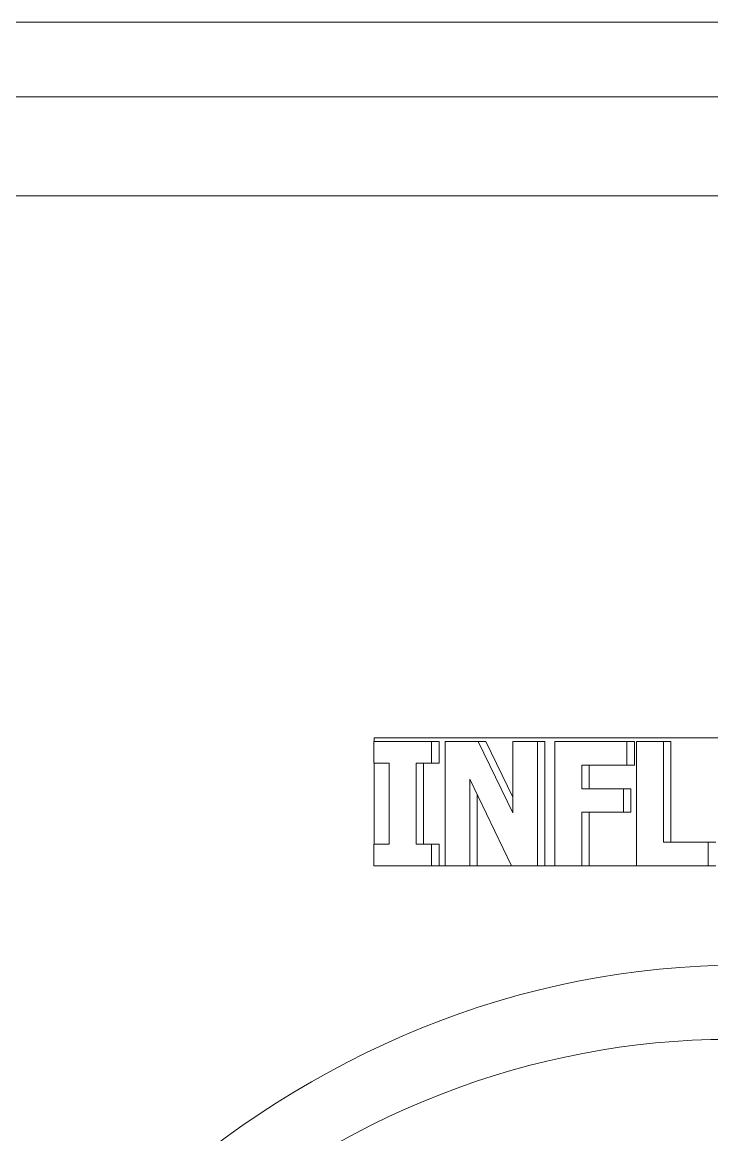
# Model space of a CAD drawing. Header units: inches. Extents: x 20 to 536, y 8 to 344.
# Drawn here: x 376.376 to 378.112, y 125.923 to 128.726 of the extents above; entities that cross this region are included whole.
import ezdxf

# ---------------------------------------------------------------- set-up
doc = ezdxf.new("R2010")
doc.units = ezdxf.units.IN
doc.header["$LTSCALE"] = 16
doc.header["$MEASUREMENT"] = 0
doc.layers.add('Visible (ANSI)', color=7, linetype='Continuous', lineweight=50)

msp = doc.modelspace()

# ---------------------------------------------------------------- linework, layer by layer
at = {"layer": 'Visible (ANSI)', "linetype": 'Continuous', "lineweight": 18}
for p, q in [((386.787681, 128.725967), (375.702556, 128.725967)), ((375.212072, 128.538467), (386.903415, 128.538467)), ((375.942781, 128.288432), (386.172706, 128.288432)), ((377.406904, 126.913932), (377.261047, 126.913932)), ((377.261047, 126.913932), (377.261047, 126.859398)), ((377.262663, 126.923432), (379.102967, 126.923432)), ((377.262663, 126.913932), (377.262663, 126.923432)), ((377.425654, 126.913932), (377.406904, 126.913932)), ((377.406904, 126.859398), (377.406904, 126.913932)), ((377.425654, 126.859398), (377.425654, 126.913932)), ((377.524544, 126.913932), (377.441071, 126.913932)), ((377.441071, 126.913932), (377.441071, 126.600932)), ((377.543294, 126.913932), (377.524544, 126.913932)), ((377.611091, 126.734604), (377.524544, 126.913932)), ((377.611091, 126.773454), (377.543294, 126.913932)), ((377.673256, 126.913932), (377.611091, 126.913932)), ((377.611091, 126.913932), (377.611091, 126.734604)), ((377.692006, 126.913932), (377.673256, 126.913932)), ((377.673256, 126.600932), (377.673256, 126.913932)), ((377.692006, 126.600932), (377.692006, 126.913932)), ((377.898751, 126.913932), (377.717308, 126.913932)), ((377.717308, 126.913932), (377.717308, 126.600932)), ((377.917501, 126.913932), (377.898751, 126.913932)), ((377.898751, 126.854325), (377.898751, 126.913932)), ((377.917501, 126.854325), (377.917501, 126.913932)), ((377.99091, 126.913932), (377.922814, 126.913932)), ((377.922814, 126.913932), (377.922814, 126.600932)), ((378.00966, 126.913932), (377.99091, 126.913932)), ((377.99091, 126.660539), (377.99091, 126.913932)), ((378.00966, 126.660539), (378.00966, 126.913932)), ((377.261047, 126.859398), (377.299927, 126.859398)), ((377.262663, 126.655466), (377.262663, 126.859398)), ((377.299927, 126.859398), (377.299927, 126.655466)), ((377.368023, 126.859398), (377.406904, 126.859398)), ((377.368023, 126.655466), (377.368023, 126.859398)), ((377.386773, 126.655466), (377.386773, 126.859398)), ((377.425654, 126.859398), (377.406904, 126.859398)), ((377.784965, 126.854325), (377.898751, 126.854325)), ((377.784965, 126.795226), (377.784965, 126.854325)), ((377.803715, 126.795226), (377.803715, 126.854325)), ((377.917501, 126.854325), (377.898751, 126.854325)), ((377.503236, 126.819068), (377.607796, 126.600932)), ((377.503236, 126.600932), (377.503236, 126.819068)), ((377.889745, 126.795226), (377.784965, 126.795226)), ((377.889745, 126.735619), (377.889745, 126.795226)), ((377.908495, 126.795226), (377.889745, 126.795226)), ((377.908495, 126.735619), (377.908495, 126.795226)), ((377.521986, 126.600932), (377.521986, 126.779952)), ((377.784965, 126.600932), (377.784965, 126.735619)), ((377.784965, 126.735619), (377.889745, 126.735619)), ((377.803715, 126.600932), (377.803715, 126.735619)), ((377.908495, 126.735619), (377.889745, 126.735619)), ((377.261047, 126.655466), (377.261047, 126.600932)), ((377.299927, 126.655466), (377.261047, 126.655466)), ((377.406904, 126.655466), (377.368023, 126.655466)), ((377.406904, 126.600932), (377.406904, 126.655466)), ((377.425654, 126.655466), (377.406904, 126.655466)), ((377.425654, 126.600932), (377.425654, 126.655466)), ((378.103598, 126.660539), (377.99091, 126.660539)), ((378.122348, 126.660539), (378.103598, 126.660539)), ((378.103598, 126.600932), (378.103598, 126.660539)), ((377.261047, 126.600932), (377.406904, 126.600932)), ((377.425654, 126.600932), (377.406904, 126.600932)), ((377.441071, 126.600932), (377.425654, 126.600932)), ((377.441071, 126.600932), (377.503236, 126.600932)), ((377.521986, 126.600932), (377.503236, 126.600932)), ((377.607796, 126.600932), (377.521986, 126.600932)), ((377.607796, 126.600932), (377.673256, 126.600932)), ((377.692006, 126.600932), (377.673256, 126.600932)), ((377.717308, 126.600932), (377.692006, 126.600932)), ((377.717308, 126.600932), (377.784965, 126.600932)), ((377.803715, 126.600932), (377.784965, 126.600932)), ((377.922814, 126.600932), (377.803715, 126.600932)), ((377.922814, 126.600932), (378.103598, 126.600932)), ((378.122348, 126.600932), (378.103598, 126.600932))]:
    msp.add_line(p, q, dxfattribs=at)
for centre, major_axis, start_param, end_param in [((378.157815, 123.538432), (0, 2.625), 3.1824788, 7.14836042), ((378.189065, 123.538432), (0, 2.8125), 3.61752935, 8.94884126)]:
    msp.add_ellipse(centre, major_axis=major_axis, ratio=0.8660254, start_param=start_param, end_param=end_param, dxfattribs=at)

doc.saveas('drawing.dxf')
